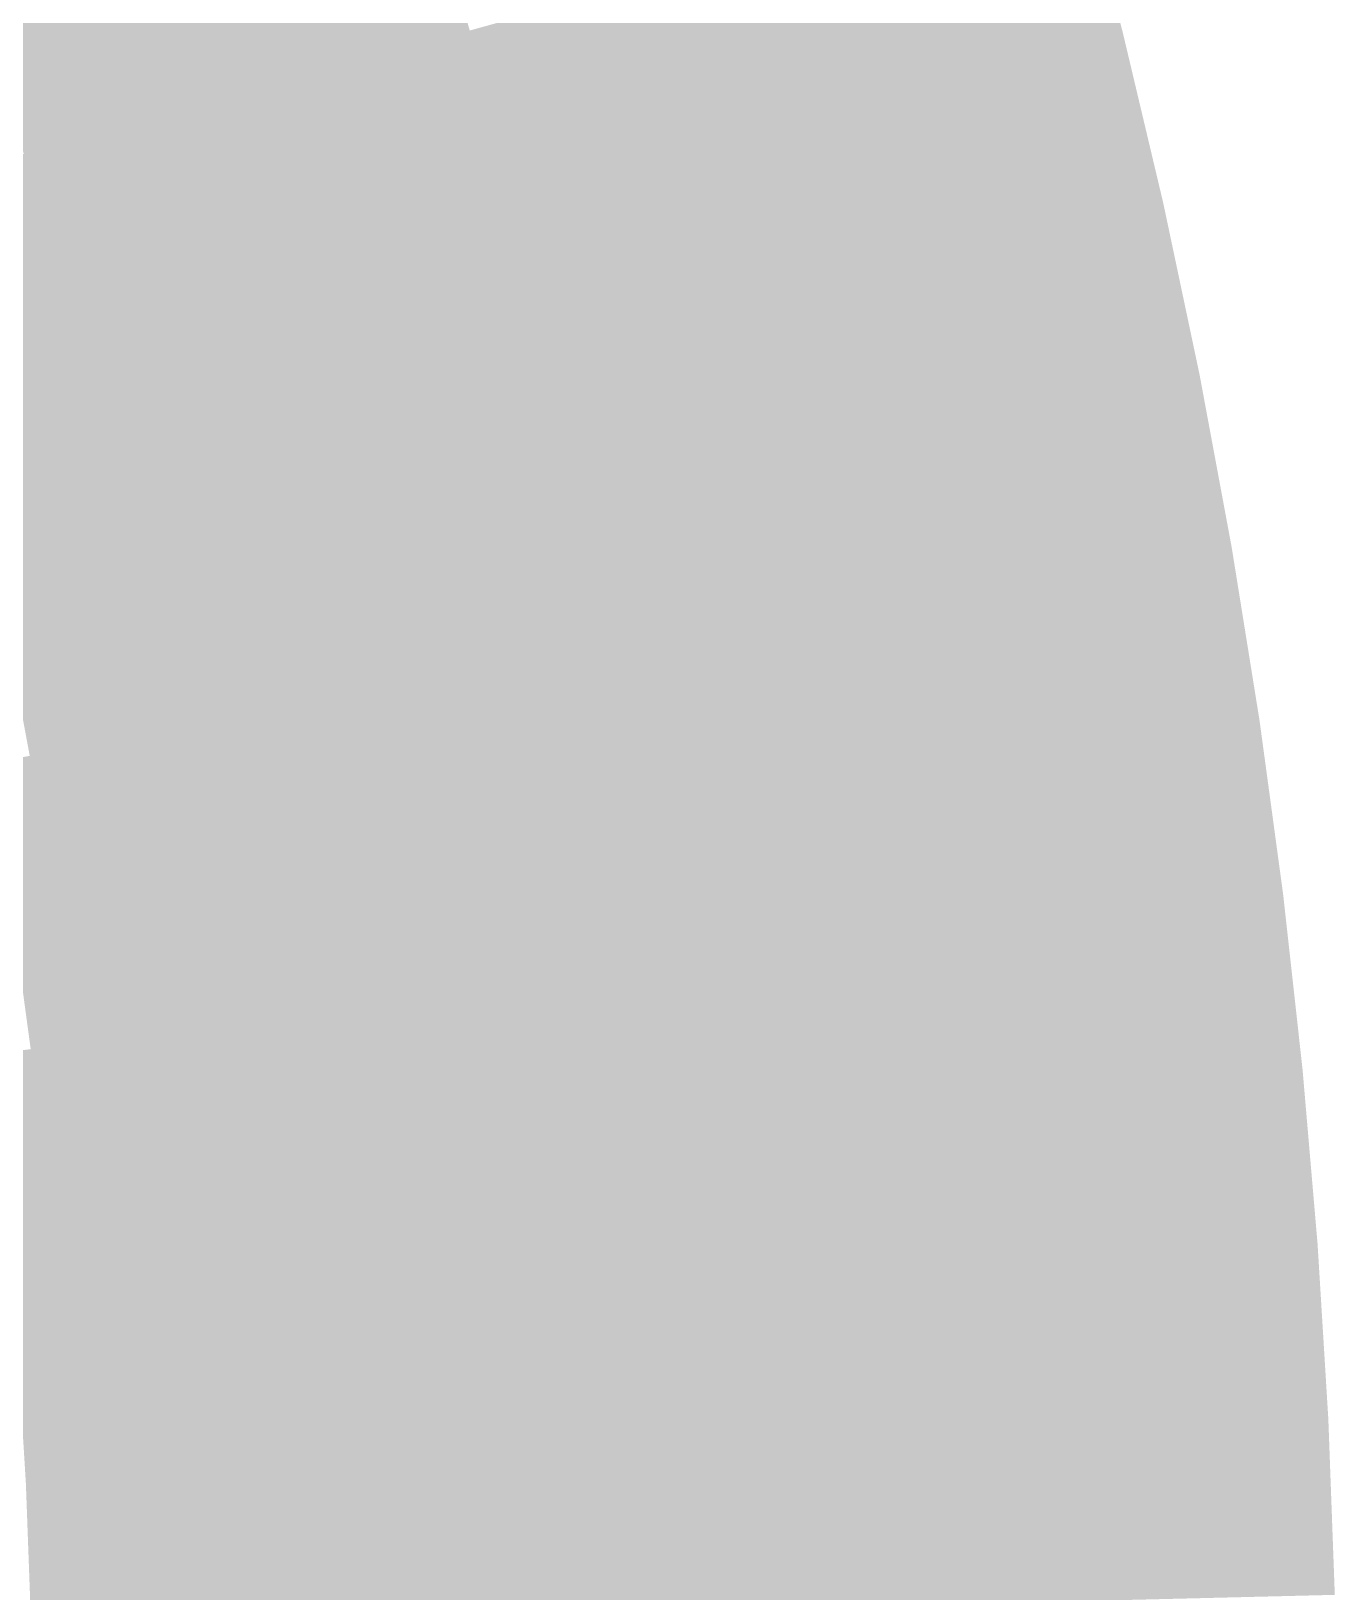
# Model space of a CAD drawing. Header units: inches. Extents: x -266 to 784, y -170 to 213.
# Drawn here: x 138.96 to 169.95, y 4.24 to 41.32 of the extents above; entities that cross this region are included whole.
import ezdxf

# ---------------------------------------------------------------- set-up
doc = ezdxf.new("R2010")
doc.units = ezdxf.units.IN
doc.header["$MEASUREMENT"] = 0

msp = doc.modelspace()

# ---------------------------------------------------------------- linework, layer by layer
at = {"color": 18, "true_color": 0x030201}
for points in [[(162.878155, 45.074456), (163.841931, 45.341169), (163.935282, 41.06365), (164.905313, 41.306631)], [(163.935282, 41.06365), (164.905313, 41.306631), (164.89366, 37.02811), (165.869362, 37.247211)], [(164.89366, 37.02811), (165.869362, 37.247211), (165.752712, 32.970264), (166.733498, 33.165355)]]:
    msp.add_solid(points, dxfattribs=at)
at = {"color": 19, "true_color": 0x432a21}
msp.add_solid([(147.368812, 44.70384), (148.325752, 44.994125), (148.421514, 41.073765), (149.38529, 41.340477)], dxfattribs=at)
at = {"color": 18, "true_color": 0x080403}
for points in [[(161.914379, 44.807743), (162.878155, 45.074456), (162.965251, 40.82067), (163.935282, 41.06365)], [(162.965251, 40.82067), (163.935282, 41.06365), (163.917958, 36.809008), (164.89366, 37.02811)], [(163.917958, 36.809008), (164.89366, 37.02811), (164.771927, 32.775174), (165.752712, 32.970264)], [(164.771927, 32.775174), (165.752712, 32.970264), (165.526644, 28.721597), (166.511922, 28.892559)], [(165.526644, 28.721597), (166.511922, 28.892559), (166.181654, 24.65072), (167.17083, 24.79745)], [(166.181654, 24.65072), (167.17083, 24.79745), (166.736562, 20.564993), (167.729041, 20.687404)], [(166.736562, 20.564993), (167.729041, 20.687404), (167.191034, 16.46688), (168.186219, 16.564897)], [(167.191034, 16.46688), (168.186219, 16.564897), (167.544797, 12.358847), (168.542087, 12.432411)]]:
    msp.add_solid(points, dxfattribs=at)
at = {"color": 29, "true_color": 0x482d23}
msp.add_solid([(146.411871, 44.413556), (147.368812, 44.70384), (147.457738, 40.807052), (148.421514, 41.073765)], dxfattribs=at)
at = {"color": 28, "true_color": 0x100a08}
msp.add_solid([(159.986827, 44.274318), (160.950603, 44.54103), (161.025188, 40.33471), (161.995219, 40.57769)], dxfattribs=at)
at = {"color": 18, "true_color": 0x0c0705}
for points in [[(160.950603, 44.54103), (161.914379, 44.807743), (161.995219, 40.57769), (162.965251, 40.82067)], [(161.995219, 40.57769), (162.965251, 40.82067), (162.942256, 36.589907), (163.917958, 36.809008)], [(162.942256, 36.589907), (163.917958, 36.809008), (163.791142, 32.580084), (164.771927, 32.775174)]]:
    msp.add_solid(points, dxfattribs=at)
at = {"color": 29, "true_color": 0x4c2f25}
msp.add_solid([(145.454931, 44.123271), (146.411871, 44.413556), (146.493962, 40.540339), (147.457738, 40.807052)], dxfattribs=at)
at = {"color": 28, "true_color": 0x140c0a}
for points in [[(159.023051, 44.007605), (159.986827, 44.274318), (160.055157, 40.09173), (161.025188, 40.33471)], [(160.055157, 40.09173), (161.025188, 40.33471), (160.990851, 36.151705), (161.966554, 36.370806)], [(160.990851, 36.151705), (161.966554, 36.370806), (161.829571, 32.189903), (162.810357, 32.384993)]]:
    msp.add_solid(points, dxfattribs=at)
at = {"color": 39, "true_color": 0x54352a}
msp.add_solid([(143.54105, 43.542702), (144.497991, 43.832986), (144.56641, 40.006914), (145.530186, 40.273626)], dxfattribs=at)
at = {"color": 29, "true_color": 0x503228}
msp.add_solid([(144.497991, 43.832986), (145.454931, 44.123271), (145.530186, 40.273626), (146.493962, 40.540339)], dxfattribs=at)
at = {"color": 28, "true_color": 0x190f0c}
msp.add_solid([(158.059275, 43.740892), (159.023051, 44.007605), (159.085126, 39.84875), (160.055157, 40.09173)], dxfattribs=at)
at = {"color": 39, "true_color": 0x59372c}
msp.add_solid([(142.58411, 43.252417), (143.54105, 43.542702), (143.602634, 39.740201), (144.56641, 40.006914)], dxfattribs=at)
at = {"color": 28, "true_color": 0x211410}
for points in [[(156.131723, 43.207467), (157.095499, 43.474179), (157.145063, 39.362789), (158.115094, 39.605769)], [(157.145063, 39.362789), (158.115094, 39.605769), (158.063745, 35.494401), (159.039447, 35.713502)]]:
    msp.add_solid(points, dxfattribs=at)
at = {"color": 28, "true_color": 0x1d110e}
for points in [[(157.095499, 43.474179), (158.059275, 43.740892), (158.115094, 39.605769), (159.085126, 39.84875)], [(158.115094, 39.605769), (159.085126, 39.84875), (159.039447, 35.713502), (160.015149, 35.932603)], [(159.039447, 35.713502), (160.015149, 35.932603), (159.868001, 31.799722), (160.848786, 31.994813)]]:
    msp.add_solid(points, dxfattribs=at)
at = {"color": 39, "true_color": 0x5d3a2e}
msp.add_solid([(141.62717, 42.962132), (142.58411, 43.252417), (142.638858, 39.473488), (143.602634, 39.740201)], dxfattribs=at)
at = {"color": 28, "true_color": 0x251712}
msp.add_solid([(155.167947, 42.940754), (156.131723, 43.207467), (156.175032, 39.119809), (157.145063, 39.362789)], dxfattribs=at)
at = {"color": 49, "true_color": 0x653f32}
msp.add_solid([(139.713289, 42.381563), (140.670229, 42.671848), (140.711306, 38.940063), (141.675082, 39.206775)], dxfattribs=at)
at = {"color": 39, "true_color": 0x613d30}
msp.add_solid([(140.670229, 42.671848), (141.62717, 42.962132), (141.675082, 39.206775), (142.638858, 39.473488)], dxfattribs=at)
at = {"color": 19, "true_color": 0x2e1c16}
msp.add_solid([(153.240394, 42.407328), (154.204171, 42.674041), (154.234969, 38.633849), (155.205001, 38.876829)], dxfattribs=at)
at = {"color": 28, "true_color": 0x2a1914}
for points in [[(154.204171, 42.674041), (155.167947, 42.940754), (155.205001, 38.876829), (156.175032, 39.119809)], [(155.205001, 38.876829), (156.175032, 39.119809), (156.112341, 35.056198), (157.088043, 35.2753)]]:
    msp.add_solid(points, dxfattribs=at)
at = {"color": 17, "true_color": 0x6a4234}
msp.add_solid([(138.756349, 42.091278), (139.713289, 42.381563), (139.74753, 38.67335), (140.711306, 38.940063)], dxfattribs=at)
at = {"color": 19, "true_color": 0x321f19}
msp.add_solid([(152.276618, 42.140616), (153.240394, 42.407328), (153.264938, 38.390868), (154.234969, 38.633849)], dxfattribs=at)
at = {"color": 17, "true_color": 0x6e4536}
msp.add_solid([(137.799408, 41.800994), (138.756349, 42.091278), (138.783753, 38.406637), (139.74753, 38.67335)], dxfattribs=at)
at = {"color": 19, "true_color": 0x36211b}
for points in [[(151.312842, 41.873903), (152.276618, 42.140616), (152.294907, 38.147888), (153.264938, 38.390868)], [(152.294907, 38.147888), (153.264938, 38.390868), (153.185234, 34.398895), (154.160937, 34.617996)]]:
    msp.add_solid(points, dxfattribs=at)
at = {"color": 19, "true_color": 0x3f261f}
for points in [[(149.38529, 41.340477), (150.349066, 41.60719), (150.354844, 37.661928), (151.324875, 37.904908)], [(150.354844, 37.661928), (151.324875, 37.904908), (151.23383, 33.960692), (152.209532, 34.179793)]]:
    msp.add_solid(points, dxfattribs=at)
at = {"color": 19, "true_color": 0x3b241d}
msp.add_solid([(150.349066, 41.60719), (151.312842, 41.873903), (151.324875, 37.904908), (152.294907, 38.147888)], dxfattribs=at)
at = {"color": 19, "true_color": 0x432921}
msp.add_solid([(148.421514, 41.073765), (149.38529, 41.340477), (149.384813, 37.418948), (150.354844, 37.661928)], dxfattribs=at)
at = {"color": 29, "true_color": 0x4c2e25}
for points in [[(146.493962, 40.540339), (147.457738, 40.807052), (147.44475, 36.932987), (148.414782, 37.175968)], [(147.44475, 36.932987), (148.414782, 37.175968), (148.306724, 33.303389), (149.282426, 33.52249)]]:
    msp.add_solid(points, dxfattribs=at)
at = {"color": 29, "true_color": 0x482c23}
msp.add_solid([(147.457738, 40.807052), (148.421514, 41.073765), (148.414782, 37.175968), (149.384813, 37.418948)], dxfattribs=at)
at = {"color": 29, "true_color": 0x503128}
msp.add_solid([(145.530186, 40.273626), (146.493962, 40.540339), (146.474719, 36.690007), (147.44475, 36.932987)], dxfattribs=at)
at = {"color": 18, "true_color": 0x100908}
for points in [[(161.025188, 40.33471), (161.995219, 40.57769), (161.966554, 36.370806), (162.942256, 36.589907)], [(161.966554, 36.370806), (162.942256, 36.589907), (162.810357, 32.384993), (163.791142, 32.580084)], [(162.810357, 32.384993), (163.791142, 32.580084), (163.556089, 28.379674), (164.541366, 28.550635)], [(163.556089, 28.379674), (164.541366, 28.550635), (164.203301, 24.357259), (165.192477, 24.503989)], [(164.203301, 24.357259), (165.192477, 24.503989), (164.751603, 20.320172), (165.744082, 20.442583)]]:
    msp.add_solid(points, dxfattribs=at)
at = {"color": 29, "true_color": 0x54342a}
msp.add_solid([(144.56641, 40.006914), (145.530186, 40.273626), (145.504688, 36.447027), (146.474719, 36.690007)], dxfattribs=at)
at = {"color": 28, "true_color": 0x190e0c}
for points in [[(159.085126, 39.84875), (160.055157, 40.09173), (160.015149, 35.932603), (160.990851, 36.151705)], [(160.015149, 35.932603), (160.990851, 36.151705), (160.848786, 31.994813), (161.829571, 32.189903)], [(160.848786, 31.994813), (161.829571, 32.189903), (161.585533, 28.03775), (162.570811, 28.208712)], [(161.585533, 28.03775), (162.570811, 28.208712), (162.224948, 24.063798), (163.214124, 24.210528)]]:
    msp.add_solid(points, dxfattribs=at)
at = {"color": 39, "true_color": 0x5d392e}
msp.add_solid([(142.638858, 39.473488), (143.602634, 39.740201), (143.564625, 35.961067), (144.534657, 36.204047)], dxfattribs=at)
at = {"color": 39, "true_color": 0x59362c}
msp.add_solid([(143.602634, 39.740201), (144.56641, 40.006914), (144.534657, 36.204047), (145.504688, 36.447027)], dxfattribs=at)
at = {"color": 39, "true_color": 0x613c30}
msp.add_solid([(141.675082, 39.206775), (142.638858, 39.473488), (142.594594, 35.718086), (143.564625, 35.961067)], dxfattribs=at)
at = {"color": 28, "true_color": 0x251612}
for points in [[(156.175032, 39.119809), (157.145063, 39.362789), (157.088043, 35.2753), (158.063745, 35.494401)], [(157.088043, 35.2753), (158.063745, 35.494401), (157.90643, 31.409542), (158.887215, 31.604632)]]:
    msp.add_solid(points, dxfattribs=at)
at = {"color": 17, "true_color": 0x6a4134}
msp.add_solid([(139.74753, 38.67335), (140.711306, 38.940063), (140.654532, 35.232126), (141.624563, 35.475106)], dxfattribs=at)
at = {"color": 49, "true_color": 0x653e32}
msp.add_solid([(140.711306, 38.940063), (141.675082, 39.206775), (141.624563, 35.475106), (142.594594, 35.718086)], dxfattribs=at)
at = {"color": 17, "true_color": 0x6e4336}
msp.add_solid([(138.783753, 38.406637), (139.74753, 38.67335), (139.6845, 34.989146), (140.654532, 35.232126)], dxfattribs=at)
at = {"color": 19, "true_color": 0x321e19}
msp.add_solid([(153.264938, 38.390868), (154.234969, 38.633849), (154.160937, 34.617996), (155.136639, 34.837097)], dxfattribs=at)
at = {"color": 19, "true_color": 0x2e1b16}
for points in [[(154.234969, 38.633849), (155.205001, 38.876829), (155.136639, 34.837097), (156.112341, 35.056198)], [(155.136639, 34.837097), (156.112341, 35.056198), (155.94486, 31.019361), (156.925645, 31.214452)]]:
    msp.add_solid(points, dxfattribs=at)
at = {"color": 17, "true_color": 0x724639}
msp.add_solid([(137.819977, 38.139924), (138.783753, 38.406637), (138.714469, 34.746166), (139.6845, 34.989146)], dxfattribs=at)
at = {"color": 19, "true_color": 0x3b231d}
msp.add_solid([(151.324875, 37.904908), (152.294907, 38.147888), (152.209532, 34.179793), (153.185234, 34.398895)], dxfattribs=at)
at = {"color": 19, "true_color": 0x432821}
for points in [[(149.384813, 37.418948), (150.354844, 37.661928), (150.258128, 33.741591), (151.23383, 33.960692)], [(150.258128, 33.741591), (151.23383, 33.960692), (151.040933, 30.04391), (152.021718, 30.239)]]:
    msp.add_solid(points, dxfattribs=at)
at = {"color": 29, "true_color": 0x482b23}
msp.add_solid([(148.414782, 37.175968), (149.384813, 37.418948), (149.282426, 33.52249), (150.258128, 33.741591)], dxfattribs=at)
at = {"color": 29, "true_color": 0x503028}
msp.add_solid([(146.474719, 36.690007), (147.44475, 36.932987), (147.331022, 33.084287), (148.306724, 33.303389)], dxfattribs=at)
at = {"color": 39, "true_color": 0x59352c}
msp.add_solid([(144.534657, 36.204047), (145.504688, 36.447027), (145.379617, 32.646085), (146.35532, 32.865186)], dxfattribs=at)
at = {"color": 29, "true_color": 0x54332a}
msp.add_solid([(145.504688, 36.447027), (146.474719, 36.690007), (146.35532, 32.865186), (147.331022, 33.084287)], dxfattribs=at)
at = {"color": 39, "true_color": 0x5d382e}
msp.add_solid([(143.564625, 35.961067), (144.534657, 36.204047), (144.403915, 32.426984), (145.379617, 32.646085)], dxfattribs=at)
at = {"color": 39, "true_color": 0x653d32}
msp.add_solid([(141.624563, 35.475106), (142.594594, 35.718086), (142.452511, 31.988781), (143.428213, 32.207882)], dxfattribs=at)
at = {"color": 39, "true_color": 0x613a30}
msp.add_solid([(142.594594, 35.718086), (143.564625, 35.961067), (143.428213, 32.207882), (144.403915, 32.426984)], dxfattribs=at)
at = {"color": 28, "true_color": 0x211310}
for points in [[(158.063745, 35.494401), (159.039447, 35.713502), (158.887215, 31.604632), (159.868001, 31.799722)], [(158.887215, 31.604632), (159.868001, 31.799722), (159.614978, 27.695826), (160.600256, 27.866788)]]:
    msp.add_solid(points, dxfattribs=at)
at = {"color": 17, "true_color": 0x6e4236}
msp.add_solid([(139.6845, 34.989146), (140.654532, 35.232126), (140.501107, 31.550579), (141.476809, 31.76968)], dxfattribs=at)
at = {"color": 17, "true_color": 0x6a4034}
msp.add_solid([(140.654532, 35.232126), (141.624563, 35.475106), (141.476809, 31.76968), (142.452511, 31.988781)], dxfattribs=at)
at = {"color": 28, "true_color": 0x2a1814}
for points in [[(156.112341, 35.056198), (157.088043, 35.2753), (156.925645, 31.214452), (157.90643, 31.409542)], [(156.925645, 31.214452), (157.90643, 31.409542), (157.644423, 27.353902), (158.6297, 27.524864)]]:
    msp.add_solid(points, dxfattribs=at)
at = {"color": 17, "true_color": 0x724539}
msp.add_solid([(138.714469, 34.746166), (139.6845, 34.989146), (139.525405, 31.331477), (140.501107, 31.550579)], dxfattribs=at)
at = {"color": 17, "true_color": 0x76473b}
msp.add_solid([(137.744438, 34.503186), (138.714469, 34.746166), (138.549702, 31.112376), (139.525405, 31.331477)], dxfattribs=at)
at = {"color": 19, "true_color": 0x36201b}
msp.add_solid([(153.185234, 34.398895), (154.160937, 34.617996), (153.983289, 30.629181), (154.964074, 30.824271)], dxfattribs=at)
at = {"color": 19, "true_color": 0x321d19}
for points in [[(154.160937, 34.617996), (155.136639, 34.837097), (154.964074, 30.824271), (155.94486, 31.019361)], [(154.964074, 30.824271), (155.94486, 31.019361), (155.673867, 27.011978), (156.659145, 27.18294)]]:
    msp.add_solid(points, dxfattribs=at)
at = {"color": 19, "true_color": 0x3f251f}
msp.add_solid([(151.23383, 33.960692), (152.209532, 34.179793), (152.021718, 30.239), (153.002504, 30.43409)], dxfattribs=at)
at = {"color": 19, "true_color": 0x3b221d}
for points in [[(152.209532, 34.179793), (153.185234, 34.398895), (153.002504, 30.43409), (153.983289, 30.629181)], [(153.002504, 30.43409), (153.983289, 30.629181), (153.703312, 26.670055), (154.68859, 26.841017)]]:
    msp.add_solid(points, dxfattribs=at)
at = {"color": 19, "true_color": 0x482a23}
msp.add_solid([(149.282426, 33.52249), (150.258128, 33.741591), (150.060148, 29.848819), (151.040933, 30.04391)], dxfattribs=at)
at = {"color": 29, "true_color": 0x4c2d25}
msp.add_solid([(148.306724, 33.303389), (149.282426, 33.52249), (149.079363, 29.653729), (150.060148, 29.848819)], dxfattribs=at)
at = {"color": 29, "true_color": 0x54322a}
msp.add_solid([(146.35532, 32.865186), (147.331022, 33.084287), (147.117792, 29.263548), (148.098577, 29.458639)], dxfattribs=at)
at = {"color": 29, "true_color": 0x502f28}
msp.add_solid([(147.331022, 33.084287), (148.306724, 33.303389), (148.098577, 29.458639), (149.079363, 29.653729)], dxfattribs=at)
at = {"color": 18, "true_color": 0x030101}
for points in [[(165.752712, 32.970264), (166.733498, 33.165355), (166.511922, 28.892559), (167.497199, 29.063521)], [(166.511922, 28.892559), (167.497199, 29.063521), (167.17083, 24.79745), (168.160007, 24.944181)], [(167.17083, 24.79745), (168.160007, 24.944181), (167.729041, 20.687404), (168.721521, 20.809815)], [(167.729041, 20.687404), (168.721521, 20.809815), (168.186219, 16.564897), (169.181404, 16.662914)], [(168.186219, 16.564897), (169.181404, 16.662914), (168.542087, 12.432411), (169.539378, 12.505976)], [(168.542087, 12.432411), (169.539378, 12.505976), (168.796432, 8.292437), (169.795228, 8.341505)], [(168.796432, 8.292437), (169.795228, 8.341505), (168.9491, 4.147468), (169.948799, 4.172009)]]:
    msp.add_solid(points, dxfattribs=at)
at = {"color": 39, "true_color": 0x5d372e}
msp.add_solid([(144.403915, 32.426984), (145.379617, 32.646085), (145.156221, 28.873368), (146.137007, 29.068458)], dxfattribs=at)
at = {"color": 29, "true_color": 0x59342c}
msp.add_solid([(145.379617, 32.646085), (146.35532, 32.865186), (146.137007, 29.068458), (147.117792, 29.263548)], dxfattribs=at)
at = {"color": 18, "true_color": 0x0c0605}
for points in [[(163.791142, 32.580084), (164.771927, 32.775174), (164.541366, 28.550635), (165.526644, 28.721597)], [(164.541366, 28.550635), (165.526644, 28.721597), (165.192477, 24.503989), (166.181654, 24.65072)], [(165.192477, 24.503989), (166.181654, 24.65072), (165.744082, 20.442583), (166.736562, 20.564993)], [(165.744082, 20.442583), (166.736562, 20.564993), (166.195849, 16.368862), (167.191034, 16.46688)], [(166.195849, 16.368862), (167.191034, 16.46688), (166.547506, 12.285282), (167.544797, 12.358847)], [(166.547506, 12.285282), (167.544797, 12.358847), (166.798841, 8.194302), (167.797637, 8.243369)], [(166.798841, 8.194302), (167.797637, 8.243369), (166.949703, 4.098385), (167.949402, 4.122926)]]:
    msp.add_solid(points, dxfattribs=at)
at = {"color": 39, "true_color": 0x613930}
msp.add_solid([(143.428213, 32.207882), (144.403915, 32.426984), (144.175436, 28.678277), (145.156221, 28.873368)], dxfattribs=at)
at = {"color": 28, "true_color": 0x140b0a}
for points in [[(161.829571, 32.189903), (162.810357, 32.384993), (162.570811, 28.208712), (163.556089, 28.379674)], [(162.570811, 28.208712), (163.556089, 28.379674), (163.214124, 24.210528), (164.203301, 24.357259)], [(163.214124, 24.210528), (164.203301, 24.357259), (163.759123, 20.197761), (164.751603, 20.320172)], [(163.759123, 20.197761), (164.751603, 20.320172), (164.20548, 16.172828), (165.200665, 16.270845)]]:
    msp.add_solid(points, dxfattribs=at)
at = {"color": 17, "true_color": 0x6a3e34}
msp.add_solid([(141.476809, 31.76968), (142.452511, 31.988781), (142.213866, 28.288097), (143.194651, 28.483187)], dxfattribs=at)
at = {"color": 39, "true_color": 0x653c32}
msp.add_solid([(142.452511, 31.988781), (143.428213, 32.207882), (143.194651, 28.483187), (144.175436, 28.678277)], dxfattribs=at)
at = {"color": 28, "true_color": 0x1d100e}
for points in [[(159.868001, 31.799722), (160.848786, 31.994813), (160.600256, 27.866788), (161.585533, 28.03775)], [(160.600256, 27.866788), (161.585533, 28.03775), (161.235771, 23.917067), (162.224948, 24.063798)], [(161.235771, 23.917067), (162.224948, 24.063798), (161.774164, 19.95294), (162.766644, 20.075351)]]:
    msp.add_solid(points, dxfattribs=at)
at = {"color": 17, "true_color": 0x724339}
msp.add_solid([(139.525405, 31.331477), (140.501107, 31.550579), (140.252295, 27.897916), (141.23308, 28.093006)], dxfattribs=at)
at = {"color": 17, "true_color": 0x6e4136}
msp.add_solid([(140.501107, 31.550579), (141.476809, 31.76968), (141.23308, 28.093006), (142.213866, 28.288097)], dxfattribs=at)
at = {"color": 28, "true_color": 0x251512}
for points in [[(157.90643, 31.409542), (158.887215, 31.604632), (158.6297, 27.524864), (159.614978, 27.695826)], [(158.6297, 27.524864), (159.614978, 27.695826), (159.257418, 23.623606), (160.246595, 23.770337)]]:
    msp.add_solid(points, dxfattribs=at)
at = {"color": 17, "true_color": 0x76463b}
msp.add_solid([(138.549702, 31.112376), (139.525405, 31.331477), (139.27151, 27.702826), (140.252295, 27.897916)], dxfattribs=at)
at = {"color": 19, "true_color": 0x2e1a16}
for points in [[(155.94486, 31.019361), (156.925645, 31.214452), (156.659145, 27.18294), (157.644423, 27.353902)], [(156.659145, 27.18294), (157.644423, 27.353902), (157.279065, 23.330145), (158.268242, 23.476876)]]:
    msp.add_solid(points, dxfattribs=at)
at = {"color": 27, "true_color": 0x7b483d}
msp.add_solid([(137.574, 30.893275), (138.549702, 31.112376), (138.290725, 27.507735), (139.27151, 27.702826)], dxfattribs=at)
at = {"color": 19, "true_color": 0x361f1b}
for points in [[(153.983289, 30.629181), (154.964074, 30.824271), (154.68859, 26.841017), (155.673867, 27.011978)], [(154.68859, 26.841017), (155.673867, 27.011978), (155.300712, 23.036684), (156.289889, 23.183415)]]:
    msp.add_solid(points, dxfattribs=at)
at = {"color": 19, "true_color": 0x3f241f}
msp.add_solid([(152.021718, 30.239), (153.002504, 30.43409), (152.718035, 26.499093), (153.703312, 26.670055)], dxfattribs=at)
at = {"color": 19, "true_color": 0x482923}
msp.add_solid([(150.060148, 29.848819), (151.040933, 30.04391), (150.747479, 26.157169), (151.732757, 26.328131)], dxfattribs=at)
at = {"color": 19, "true_color": 0x432721}
msp.add_solid([(151.040933, 30.04391), (152.021718, 30.239), (151.732757, 26.328131), (152.718035, 26.499093)], dxfattribs=at)
at = {"color": 29, "true_color": 0x4c2c25}
msp.add_solid([(149.079363, 29.653729), (150.060148, 29.848819), (149.762202, 25.986207), (150.747479, 26.157169)], dxfattribs=at)
at = {"color": 29, "true_color": 0x54312a}
msp.add_solid([(147.117792, 29.263548), (148.098577, 29.458639), (147.791646, 25.644283), (148.776924, 25.815245)], dxfattribs=at)
at = {"color": 29, "true_color": 0x502e28}
msp.add_solid([(148.098577, 29.458639), (149.079363, 29.653729), (148.776924, 25.815245), (149.762202, 25.986207)], dxfattribs=at)
at = {"color": 39, "true_color": 0x5d362e}
msp.add_solid([(145.156221, 28.873368), (146.137007, 29.068458), (145.821091, 25.30236), (146.806369, 25.473321)], dxfattribs=at)
at = {"color": 29, "true_color": 0x59332c}
msp.add_solid([(146.137007, 29.068458), (147.117792, 29.263548), (146.806369, 25.473321), (147.791646, 25.644283)], dxfattribs=at)
at = {"color": 39, "true_color": 0x653b32}
msp.add_solid([(143.194651, 28.483187), (144.175436, 28.678277), (143.850536, 24.960436), (144.835813, 25.131398)], dxfattribs=at)
at = {"color": 39, "true_color": 0x613830}
msp.add_solid([(144.175436, 28.678277), (145.156221, 28.873368), (144.835813, 25.131398), (145.821091, 25.30236)], dxfattribs=at)
at = {"color": 17, "true_color": 0x6e4036}
msp.add_solid([(141.23308, 28.093006), (142.213866, 28.288097), (141.879981, 24.618512), (142.865258, 24.789474)], dxfattribs=at)
at = {"color": 17, "true_color": 0x6a3d34}
msp.add_solid([(142.213866, 28.288097), (143.194651, 28.483187), (142.865258, 24.789474), (143.850536, 24.960436)], dxfattribs=at)
at = {"color": 17, "true_color": 0x76453b}
msp.add_solid([(139.27151, 27.702826), (140.252295, 27.897916), (139.909425, 24.276588), (140.894703, 24.44755)], dxfattribs=at)
at = {"color": 17, "true_color": 0x724239}
msp.add_solid([(140.252295, 27.897916), (141.23308, 28.093006), (140.894703, 24.44755), (141.879981, 24.618512)], dxfattribs=at)
at = {"color": 28, "true_color": 0x211210}
for points in [[(159.614978, 27.695826), (160.600256, 27.866788), (160.246595, 23.770337), (161.235771, 23.917067)], [(160.246595, 23.770337), (161.235771, 23.917067), (160.781685, 19.830529), (161.774164, 19.95294)], [(160.781685, 19.830529), (161.774164, 19.95294), (161.219926, 15.878777), (162.21511, 15.976794)]]:
    msp.add_solid(points, dxfattribs=at)
at = {"color": 17, "true_color": 0x7b473d}
msp.add_solid([(138.290725, 27.507735), (139.27151, 27.702826), (138.924148, 24.105626), (139.909425, 24.276588)], dxfattribs=at)
at = {"color": 28, "true_color": 0x2a1714}
for points in [[(157.644423, 27.353902), (158.6297, 27.524864), (158.268242, 23.476876), (159.257418, 23.623606)], [(158.268242, 23.476876), (159.257418, 23.623606), (158.796726, 19.585708), (159.789205, 19.708119)]]:
    msp.add_solid(points, dxfattribs=at)
at = {"color": 19, "true_color": 0x321c19}
for points in [[(155.673867, 27.011978), (156.659145, 27.18294), (156.289889, 23.183415), (157.279065, 23.330145)], [(156.289889, 23.183415), (157.279065, 23.330145), (156.811766, 19.340887), (157.804246, 19.463297)]]:
    msp.add_solid(points, dxfattribs=at)
at = {"color": 19, "true_color": 0x3b211d}
msp.add_solid([(153.703312, 26.670055), (154.68859, 26.841017), (154.311536, 22.889954), (155.300712, 23.036684)], dxfattribs=at)
at = {"color": 19, "true_color": 0x482823}
for points in [[(150.747479, 26.157169), (151.732757, 26.328131), (151.344006, 22.449763), (152.333183, 22.596493)], [(151.344006, 22.449763), (152.333183, 22.596493), (151.849369, 18.728833), (152.841848, 18.851244)]]:
    msp.add_solid(points, dxfattribs=at)
at = {"color": 19, "true_color": 0x432621}
msp.add_solid([(151.732757, 26.328131), (152.718035, 26.499093), (152.333183, 22.596493), (153.322359, 22.743224)], dxfattribs=at)
at = {"color": 19, "true_color": 0x3f231f}
for points in [[(152.718035, 26.499093), (153.703312, 26.670055), (153.322359, 22.743224), (154.311536, 22.889954)], [(153.322359, 22.743224), (154.311536, 22.889954), (153.834328, 18.973655), (154.826807, 19.096065)]]:
    msp.add_solid(points, dxfattribs=at)
at = {"color": 29, "true_color": 0x502d28}
msp.add_solid([(148.776924, 25.815245), (149.762202, 25.986207), (149.365653, 22.156302), (150.35483, 22.303032)], dxfattribs=at)
at = {"color": 29, "true_color": 0x4c2b25}
msp.add_solid([(149.762202, 25.986207), (150.747479, 26.157169), (150.35483, 22.303032), (151.344006, 22.449763)], dxfattribs=at)
at = {"color": 29, "true_color": 0x59322c}
msp.add_solid([(146.806369, 25.473321), (147.791646, 25.644283), (147.3873, 21.862841), (148.376476, 22.009571)], dxfattribs=at)
at = {"color": 29, "true_color": 0x54302a}
msp.add_solid([(147.791646, 25.644283), (148.776924, 25.815245), (148.376476, 22.009571), (149.365653, 22.156302)], dxfattribs=at)
at = {"color": 39, "true_color": 0x613730}
msp.add_solid([(144.835813, 25.131398), (145.821091, 25.30236), (145.408947, 21.56938), (146.398123, 21.71611)], dxfattribs=at)
at = {"color": 39, "true_color": 0x5d352e}
msp.add_solid([(145.821091, 25.30236), (146.806369, 25.473321), (146.398123, 21.71611), (147.3873, 21.862841)], dxfattribs=at)
at = {"color": 17, "true_color": 0x6a3c34}
msp.add_solid([(142.865258, 24.789474), (143.850536, 24.960436), (143.430594, 21.275919), (144.41977, 21.422649)], dxfattribs=at)
at = {"color": 39, "true_color": 0x653932}
msp.add_solid([(143.850536, 24.960436), (144.835813, 25.131398), (144.41977, 21.422649), (145.408947, 21.56938)], dxfattribs=at)
at = {"color": 17, "true_color": 0x724139}
msp.add_solid([(140.894703, 24.44755), (141.879981, 24.618512), (141.452241, 20.982458), (142.441417, 21.129188)], dxfattribs=at)
at = {"color": 17, "true_color": 0x6e3e36}
msp.add_solid([(141.879981, 24.618512), (142.865258, 24.789474), (142.441417, 21.129188), (143.430594, 21.275919)], dxfattribs=at)
at = {"color": 27, "true_color": 0x7f483f}
msp.add_solid([(137.93887, 23.934664), (138.924148, 24.105626), (138.484711, 20.542266), (139.473888, 20.688997)], dxfattribs=at)
at = {"color": 17, "true_color": 0x7b463d}
msp.add_solid([(138.924148, 24.105626), (139.909425, 24.276588), (139.473888, 20.688997), (140.463064, 20.835727)], dxfattribs=at)
at = {"color": 17, "true_color": 0x76433b}
msp.add_solid([(139.909425, 24.276588), (140.894703, 24.44755), (140.463064, 20.835727), (141.452241, 20.982458)], dxfattribs=at)
at = {"color": 28, "true_color": 0x190d0c}
for points in [[(162.224948, 24.063798), (163.214124, 24.210528), (162.766644, 20.075351), (163.759123, 20.197761)], [(162.766644, 20.075351), (163.759123, 20.197761), (163.210295, 16.074811), (164.20548, 16.172828)], [(163.210295, 16.074811), (164.20548, 16.172828), (163.555635, 12.064588), (164.552925, 12.138153)]]:
    msp.add_solid(points, dxfattribs=at)
at = {"color": 28, "true_color": 0x251412}
for points in [[(159.257418, 23.623606), (160.246595, 23.770337), (159.789205, 19.708119), (160.781685, 19.830529)], [(159.789205, 19.708119), (160.781685, 19.830529), (160.224741, 15.78076), (161.219926, 15.878777)], [(160.224741, 15.78076), (161.219926, 15.878777), (160.563764, 11.843895), (161.561054, 11.917459)]]:
    msp.add_solid(points, dxfattribs=at)
at = {"color": 19, "true_color": 0x2e1916}
for points in [[(157.279065, 23.330145), (158.268242, 23.476876), (157.804246, 19.463297), (158.796726, 19.585708)], [(157.804246, 19.463297), (158.796726, 19.585708), (158.234372, 15.584725), (159.229556, 15.682742)]]:
    msp.add_solid(points, dxfattribs=at)
at = {"color": 19, "true_color": 0x3b201d}
for points in [[(154.311536, 22.889954), (155.300712, 23.036684), (154.826807, 19.096065), (155.819287, 19.218476)], [(154.826807, 19.096065), (155.819287, 19.218476), (155.248817, 15.290674), (156.244002, 15.388691)]]:
    msp.add_solid(points, dxfattribs=at)
at = {"color": 19, "true_color": 0x361e1b}
msp.add_solid([(155.300712, 23.036684), (156.289889, 23.183415), (155.819287, 19.218476), (156.811766, 19.340887)], dxfattribs=at)
at = {"color": 19, "true_color": 0x432521}
msp.add_solid([(152.333183, 22.596493), (153.322359, 22.743224), (152.841848, 18.851244), (153.834328, 18.973655)], dxfattribs=at)
at = {"color": 29, "true_color": 0x502c28}
msp.add_solid([(149.365653, 22.156302), (150.35483, 22.303032), (149.86441, 18.484012), (150.856889, 18.606423)], dxfattribs=at)
at = {"color": 19, "true_color": 0x4c2a25}
msp.add_solid([(150.35483, 22.303032), (151.344006, 22.449763), (150.856889, 18.606423), (151.849369, 18.728833)], dxfattribs=at)
at = {"color": 29, "true_color": 0x59312c}
msp.add_solid([(147.3873, 21.862841), (148.376476, 22.009571), (147.879451, 18.239191), (148.87193, 18.361601)], dxfattribs=at)
at = {"color": 29, "true_color": 0x542f2a}
msp.add_solid([(148.376476, 22.009571), (149.365653, 22.156302), (148.87193, 18.361601), (149.86441, 18.484012)], dxfattribs=at)
at = {"color": 39, "true_color": 0x653832}
msp.add_solid([(144.41977, 21.422649), (145.408947, 21.56938), (144.902012, 17.871959), (145.894492, 17.994369)], dxfattribs=at)
at = {"color": 39, "true_color": 0x613630}
msp.add_solid([(145.408947, 21.56938), (146.398123, 21.71611), (145.894492, 17.994369), (146.886971, 18.11678)], dxfattribs=at)
at = {"color": 29, "true_color": 0x5d332e}
msp.add_solid([(146.398123, 21.71611), (147.3873, 21.862841), (146.886971, 18.11678), (147.879451, 18.239191)], dxfattribs=at)
at = {"color": 17, "true_color": 0x6e3d36}
msp.add_solid([(142.441417, 21.129188), (143.430594, 21.275919), (142.917053, 17.627137), (143.909533, 17.749548)], dxfattribs=at)
at = {"color": 17, "true_color": 0x6a3b34}
msp.add_solid([(143.430594, 21.275919), (144.41977, 21.422649), (143.909533, 17.749548), (144.902012, 17.871959)], dxfattribs=at)
at = {"color": 17, "true_color": 0x7b443d}
msp.add_solid([(139.473888, 20.688997), (140.463064, 20.835727), (139.939614, 17.259905), (140.932094, 17.382316)], dxfattribs=at)
at = {"color": 17, "true_color": 0x76423b}
msp.add_solid([(140.463064, 20.835727), (141.452241, 20.982458), (140.932094, 17.382316), (141.924573, 17.504727)], dxfattribs=at)
at = {"color": 17, "true_color": 0x723f39}
msp.add_solid([(141.452241, 20.982458), (142.441417, 21.129188), (141.924573, 17.504727), (142.917053, 17.627137)], dxfattribs=at)
at = {"color": 17, "true_color": 0x7f463f}
msp.add_solid([(138.484711, 20.542266), (139.473888, 20.688997), (138.947135, 17.137495), (139.939614, 17.259905)], dxfattribs=at)
at = {"color": 18, "true_color": 0x100808}
for points in [[(164.751603, 20.320172), (165.744082, 20.442583), (165.200665, 16.270845), (166.195849, 16.368862)], [(165.200665, 16.270845), (166.195849, 16.368862), (165.550216, 12.211718), (166.547506, 12.285282)], [(165.550216, 12.211718), (166.547506, 12.285282), (165.800046, 8.145234), (166.798841, 8.194302)], [(165.800046, 8.145234), (166.798841, 8.194302), (165.950004, 4.073844), (166.949703, 4.098385)]]:
    msp.add_solid(points, dxfattribs=at)
at = {"color": 28, "true_color": 0x1d0f0e}
for points in [[(161.774164, 19.95294), (162.766644, 20.075351), (162.21511, 15.976794), (163.210295, 16.074811)], [(162.21511, 15.976794), (163.210295, 16.074811), (162.558344, 11.991024), (163.555635, 12.064588)], [(162.558344, 11.991024), (163.555635, 12.064588), (162.803659, 7.998031), (163.802455, 8.047099)]]:
    msp.add_solid(points, dxfattribs=at)
at = {"color": 28, "true_color": 0x2a1614}
for points in [[(158.796726, 19.585708), (159.789205, 19.708119), (159.229556, 15.682742), (160.224741, 15.78076)], [(159.229556, 15.682742), (160.224741, 15.78076), (159.566473, 11.77033), (160.563764, 11.843895)]]:
    msp.add_solid(points, dxfattribs=at)
at = {"color": 19, "true_color": 0x361d1b}
for points in [[(155.819287, 19.218476), (156.811766, 19.340887), (156.244002, 15.388691), (157.239187, 15.486708)], [(156.244002, 15.388691), (157.239187, 15.486708), (156.574602, 11.549636), (157.571892, 11.623201)]]:
    msp.add_solid(points, dxfattribs=at)
at = {"color": 19, "true_color": 0x321b19}
msp.add_solid([(156.811766, 19.340887), (157.804246, 19.463297), (157.239187, 15.486708), (158.234372, 15.584725)], dxfattribs=at)
at = {"color": 19, "true_color": 0x432421}
for points in [[(152.841848, 18.851244), (153.834328, 18.973655), (153.258448, 15.09464), (154.253633, 15.192657)], [(153.258448, 15.09464), (154.253633, 15.192657), (153.58273, 11.328943), (154.580021, 11.402507)]]:
    msp.add_solid(points, dxfattribs=at)
at = {"color": 19, "true_color": 0x3f221f}
msp.add_solid([(153.834328, 18.973655), (154.826807, 19.096065), (154.253633, 15.192657), (155.248817, 15.290674)], dxfattribs=at)
at = {"color": 29, "true_color": 0x502b28}
msp.add_solid([(149.86441, 18.484012), (150.856889, 18.606423), (150.272894, 14.800588), (151.268078, 14.898605)], dxfattribs=at)
at = {"color": 19, "true_color": 0x4c2925}
msp.add_solid([(150.856889, 18.606423), (151.849369, 18.728833), (151.268078, 14.898605), (152.263263, 14.996622)], dxfattribs=at)
at = {"color": 19, "true_color": 0x482723}
msp.add_solid([(151.849369, 18.728833), (152.841848, 18.851244), (152.263263, 14.996622), (153.258448, 15.09464)], dxfattribs=at)
at = {"color": 29, "true_color": 0x5d322e}
msp.add_solid([(146.886971, 18.11678), (147.879451, 18.239191), (147.28734, 14.506537), (148.282524, 14.604554)], dxfattribs=at)
at = {"color": 29, "true_color": 0x59302c}
msp.add_solid([(147.879451, 18.239191), (148.87193, 18.361601), (148.282524, 14.604554), (149.277709, 14.702571)], dxfattribs=at)
at = {"color": 29, "true_color": 0x542e2a}
msp.add_solid([(148.87193, 18.361601), (149.86441, 18.484012), (149.277709, 14.702571), (150.272894, 14.800588)], dxfattribs=at)
at = {"color": 17, "true_color": 0x6a3934}
msp.add_solid([(143.909533, 17.749548), (144.902012, 17.871959), (144.301785, 14.212485), (145.29697, 14.310502)], dxfattribs=at)
at = {"color": 39, "true_color": 0x653732}
msp.add_solid([(144.902012, 17.871959), (145.894492, 17.994369), (145.29697, 14.310502), (146.292155, 14.40852)], dxfattribs=at)
at = {"color": 39, "true_color": 0x613530}
msp.add_solid([(145.894492, 17.994369), (146.886971, 18.11678), (146.292155, 14.40852), (147.28734, 14.506537)], dxfattribs=at)
at = {"color": 17, "true_color": 0x76403b}
msp.add_solid([(140.932094, 17.382316), (141.924573, 17.504727), (141.316231, 13.918434), (142.311416, 14.016451)], dxfattribs=at)
at = {"color": 17, "true_color": 0x723e39}
msp.add_solid([(141.924573, 17.504727), (142.917053, 17.627137), (142.311416, 14.016451), (143.306601, 14.114468)], dxfattribs=at)
at = {"color": 17, "true_color": 0x6e3c36}
msp.add_solid([(142.917053, 17.627137), (143.909533, 17.749548), (143.306601, 14.114468), (144.301785, 14.212485)], dxfattribs=at)
at = {"color": 17, "true_color": 0x834741}
msp.add_solid([(137.954655, 17.015084), (138.947135, 17.137495), (138.330677, 13.624383), (139.325862, 13.7224)], dxfattribs=at)
at = {"color": 17, "true_color": 0x7f453f}
msp.add_solid([(138.947135, 17.137495), (139.939614, 17.259905), (139.325862, 13.7224), (140.321046, 13.820417)], dxfattribs=at)
at = {"color": 17, "true_color": 0x7b433d}
msp.add_solid([(139.939614, 17.259905), (140.932094, 17.382316), (140.321046, 13.820417), (141.316231, 13.918434)], dxfattribs=at)
at = {"color": 28, "true_color": 0x211110}
for points in [[(161.219926, 15.878777), (162.21511, 15.976794), (161.561054, 11.917459), (162.558344, 11.991024)], [(161.561054, 11.917459), (162.558344, 11.991024), (161.804864, 7.948963), (162.803659, 7.998031)]]:
    msp.add_solid(points, dxfattribs=at)
at = {"color": 28, "true_color": 0x140a0a}
for points in [[(164.20548, 16.172828), (165.200665, 16.270845), (164.552925, 12.138153), (165.550216, 12.211718)], [(164.552925, 12.138153), (165.550216, 12.211718), (164.80125, 8.096166), (165.800046, 8.145234)], [(164.80125, 8.096166), (165.800046, 8.145234), (164.950305, 4.049303), (165.950004, 4.073844)]]:
    msp.add_solid(points, dxfattribs=at)
at = {"color": 19, "true_color": 0x321a19}
for points in [[(157.239187, 15.486708), (158.234372, 15.584725), (157.571892, 11.623201), (158.569183, 11.696766)], [(157.571892, 11.623201), (158.569183, 11.696766), (157.809682, 7.752693), (158.808478, 7.80176)]]:
    msp.add_solid(points, dxfattribs=at)
at = {"color": 19, "true_color": 0x2e1816}
for points in [[(158.234372, 15.584725), (159.229556, 15.682742), (158.569183, 11.696766), (159.566473, 11.77033)], [(158.569183, 11.696766), (159.566473, 11.77033), (158.808478, 7.80176), (159.807273, 7.850828)]]:
    msp.add_solid(points, dxfattribs=at)
at = {"color": 19, "true_color": 0x3f211f}
msp.add_solid([(154.253633, 15.192657), (155.248817, 15.290674), (154.580021, 11.402507), (155.577311, 11.476072)], dxfattribs=at)
at = {"color": 19, "true_color": 0x3b1f1d}
msp.add_solid([(155.248817, 15.290674), (156.244002, 15.388691), (155.577311, 11.476072), (156.574602, 11.549636)], dxfattribs=at)
at = {"color": 19, "true_color": 0x502a28}
msp.add_solid([(150.272894, 14.800588), (151.268078, 14.898605), (150.590859, 11.108249), (151.588149, 11.181814)], dxfattribs=at)
at = {"color": 19, "true_color": 0x4c2825}
msp.add_solid([(151.268078, 14.898605), (152.263263, 14.996622), (151.588149, 11.181814), (152.58544, 11.255378)], dxfattribs=at)
at = {"color": 19, "true_color": 0x482623}
msp.add_solid([(152.263263, 14.996622), (153.258448, 15.09464), (152.58544, 11.255378), (153.58273, 11.328943)], dxfattribs=at)
at = {"color": 29, "true_color": 0x613430}
msp.add_solid([(146.292155, 14.40852), (147.28734, 14.506537), (146.601697, 10.813991), (147.598988, 10.887555)], dxfattribs=at)
at = {"color": 29, "true_color": 0x5d312e}
msp.add_solid([(147.28734, 14.506537), (148.282524, 14.604554), (147.598988, 10.887555), (148.596278, 10.96112)], dxfattribs=at)
at = {"color": 29, "true_color": 0x592f2c}
msp.add_solid([(148.282524, 14.604554), (149.277709, 14.702571), (148.596278, 10.96112), (149.593569, 11.034685)], dxfattribs=at)
at = {"color": 29, "true_color": 0x542d2a}
msp.add_solid([(149.277709, 14.702571), (150.272894, 14.800588), (149.593569, 11.034685), (150.590859, 11.108249)], dxfattribs=at)
at = {"color": 17, "true_color": 0x723d39}
msp.add_solid([(142.311416, 14.016451), (143.306601, 14.114468), (142.612535, 10.519733), (143.609826, 10.593297)], dxfattribs=at)
at = {"color": 17, "true_color": 0x6e3a36}
msp.add_solid([(143.306601, 14.114468), (144.301785, 14.212485), (143.609826, 10.593297), (144.607116, 10.666862)], dxfattribs=at)
at = {"color": 17, "true_color": 0x6a3834}
msp.add_solid([(144.301785, 14.212485), (145.29697, 14.310502), (144.607116, 10.666862), (145.604407, 10.740426)], dxfattribs=at)
at = {"color": 39, "true_color": 0x653632}
msp.add_solid([(145.29697, 14.310502), (146.292155, 14.40852), (145.604407, 10.740426), (146.601697, 10.813991)], dxfattribs=at)
at = {"color": 17, "true_color": 0x834641}
msp.add_solid([(138.330677, 13.624383), (139.325862, 13.7224), (138.623373, 10.225474), (139.620664, 10.299039)], dxfattribs=at)
at = {"color": 17, "true_color": 0x7f443f}
msp.add_solid([(139.325862, 13.7224), (140.321046, 13.820417), (139.620664, 10.299039), (140.617954, 10.372603)], dxfattribs=at)
at = {"color": 17, "true_color": 0x7b413d}
msp.add_solid([(140.321046, 13.820417), (141.316231, 13.918434), (140.617954, 10.372603), (141.615245, 10.446168)], dxfattribs=at)
at = {"color": 17, "true_color": 0x763f3b}
msp.add_solid([(141.316231, 13.918434), (142.311416, 14.016451), (141.615245, 10.446168), (142.612535, 10.519733)], dxfattribs=at)
at = {"color": 18, "true_color": 0x080303}
for points in [[(167.544797, 12.358847), (168.542087, 12.432411), (167.797637, 8.243369), (168.796432, 8.292437)], [(167.797637, 8.243369), (168.796432, 8.292437), (167.949402, 4.122926), (168.9491, 4.147468)]]:
    msp.add_solid(points, dxfattribs=at)
at = {"color": 28, "true_color": 0x251312}
for points in [[(160.563764, 11.843895), (161.561054, 11.917459), (160.806068, 7.899896), (161.804864, 7.948963)], [(160.806068, 7.899896), (161.804864, 7.948963), (160.95151, 3.951138), (161.951209, 3.975679)]]:
    msp.add_solid(points, dxfattribs=at)
at = {"color": 28, "true_color": 0x190c0c}
for points in [[(163.555635, 12.064588), (164.552925, 12.138153), (163.802455, 8.047099), (164.80125, 8.096166)], [(163.802455, 8.047099), (164.80125, 8.096166), (163.950606, 4.024761), (164.950305, 4.049303)]]:
    msp.add_solid(points, dxfattribs=at)
at = {"color": 19, "true_color": 0x3b1e1d}
for points in [[(155.577311, 11.476072), (156.574602, 11.549636), (155.812091, 7.654557), (156.810887, 7.703625)], [(155.812091, 7.654557), (156.810887, 7.703625), (155.953016, 3.828432), (156.952715, 3.852973)]]:
    msp.add_solid(points, dxfattribs=at)
at = {"color": 19, "true_color": 0x361c1b}
msp.add_solid([(156.574602, 11.549636), (157.571892, 11.623201), (156.810887, 7.703625), (157.809682, 7.752693)], dxfattribs=at)
at = {"color": 28, "true_color": 0x2a1514}
for points in [[(159.566473, 11.77033), (160.563764, 11.843895), (159.807273, 7.850828), (160.806068, 7.899896)], [(159.807273, 7.850828), (160.806068, 7.899896), (159.951811, 3.926597), (160.95151, 3.951138)]]:
    msp.add_solid(points, dxfattribs=at)
at = {"color": 19, "true_color": 0x502928}
msp.add_solid([(150.590859, 11.108249), (151.588149, 11.181814), (150.818114, 7.409219), (151.816909, 7.458286)], dxfattribs=at)
at = {"color": 19, "true_color": 0x4c2725}
msp.add_solid([(151.588149, 11.181814), (152.58544, 11.255378), (151.816909, 7.458286), (152.815705, 7.507354)], dxfattribs=at)
at = {"color": 19, "true_color": 0x482523}
msp.add_solid([(152.58544, 11.255378), (153.58273, 11.328943), (152.815705, 7.507354), (153.8145, 7.556422)], dxfattribs=at)
at = {"color": 19, "true_color": 0x432321}
msp.add_solid([(153.58273, 11.328943), (154.580021, 11.402507), (153.8145, 7.556422), (154.813296, 7.60549)], dxfattribs=at)
at = {"color": 19, "true_color": 0x3f201f}
for points in [[(154.580021, 11.402507), (155.577311, 11.476072), (154.813296, 7.60549), (155.812091, 7.654557)], [(154.813296, 7.60549), (155.812091, 7.654557), (154.953317, 3.80389), (155.953016, 3.828432)]]:
    msp.add_solid(points, dxfattribs=at)
at = {"color": 39, "true_color": 0x653532}
msp.add_solid([(145.604407, 10.740426), (146.601697, 10.813991), (145.824137, 7.16388), (146.822932, 7.212948)], dxfattribs=at)
at = {"color": 29, "true_color": 0x613230}
msp.add_solid([(146.601697, 10.813991), (147.598988, 10.887555), (146.822932, 7.212948), (147.821728, 7.262016)], dxfattribs=at)
at = {"color": 29, "true_color": 0x5d302e}
msp.add_solid([(147.598988, 10.887555), (148.596278, 10.96112), (147.821728, 7.262016), (148.820523, 7.311083)], dxfattribs=at)
at = {"color": 29, "true_color": 0x592e2c}
msp.add_solid([(148.596278, 10.96112), (149.593569, 11.034685), (148.820523, 7.311083), (149.819318, 7.360151)], dxfattribs=at)
at = {"color": 29, "true_color": 0x542c2a}
msp.add_solid([(149.593569, 11.034685), (150.590859, 11.108249), (149.819318, 7.360151), (150.818114, 7.409219)], dxfattribs=at)
at = {"color": 17, "true_color": 0x7b403d}
msp.add_solid([(140.617954, 10.372603), (141.615245, 10.446168), (140.830159, 6.918542), (141.828955, 6.96761)], dxfattribs=at)
at = {"color": 17, "true_color": 0x763e3b}
msp.add_solid([(141.615245, 10.446168), (142.612535, 10.519733), (141.828955, 6.96761), (142.82775, 7.016677)], dxfattribs=at)
at = {"color": 17, "true_color": 0x723b39}
msp.add_solid([(142.612535, 10.519733), (143.609826, 10.593297), (142.82775, 7.016677), (143.826546, 7.065745)], dxfattribs=at)
at = {"color": 17, "true_color": 0x6e3936}
msp.add_solid([(143.609826, 10.593297), (144.607116, 10.666862), (143.826546, 7.065745), (144.825341, 7.114813)], dxfattribs=at)
at = {"color": 17, "true_color": 0x6a3734}
msp.add_solid([(144.607116, 10.666862), (145.604407, 10.740426), (144.825341, 7.114813), (145.824137, 7.16388)], dxfattribs=at)
at = {"color": 17, "true_color": 0x834441}
msp.add_solid([(138.623373, 10.225474), (139.620664, 10.299039), (138.832568, 6.820407), (139.831364, 6.869474)], dxfattribs=at)
at = {"color": 17, "true_color": 0x7f423f}
msp.add_solid([(139.620664, 10.299039), (140.617954, 10.372603), (139.831364, 6.869474), (140.830159, 6.918542)], dxfattribs=at)
at = {"color": 19, "true_color": 0x321919}
msp.add_solid([(157.809682, 7.752693), (158.808478, 7.80176), (157.952413, 3.877514), (158.952112, 3.902055)], dxfattribs=at)
at = {"color": 19, "true_color": 0x2e1716}
msp.add_solid([(158.808478, 7.80176), (159.807273, 7.850828), (158.952112, 3.902055), (159.951811, 3.926597)], dxfattribs=at)
at = {"color": 28, "true_color": 0x211010}
msp.add_solid([(161.804864, 7.948963), (162.803659, 7.998031), (161.951209, 3.975679), (162.950907, 4.00022)], dxfattribs=at)
at = {"color": 28, "true_color": 0x1d0e0e}
msp.add_solid([(162.803659, 7.998031), (163.802455, 8.047099), (162.950907, 4.00022), (163.950606, 4.024761)], dxfattribs=at)
at = {"color": 19, "true_color": 0x502828}
msp.add_solid([(150.818114, 7.409219), (151.816909, 7.458286), (150.954522, 3.705726), (151.95422, 3.730267)], dxfattribs=at)
at = {"color": 19, "true_color": 0x4c2625}
msp.add_solid([(151.816909, 7.458286), (152.815705, 7.507354), (151.95422, 3.730267), (152.953919, 3.754808)], dxfattribs=at)
at = {"color": 19, "true_color": 0x482423}
msp.add_solid([(152.815705, 7.507354), (153.8145, 7.556422), (152.953919, 3.754808), (153.953618, 3.779349)], dxfattribs=at)
at = {"color": 19, "true_color": 0x432221}
msp.add_solid([(153.8145, 7.556422), (154.813296, 7.60549), (153.953618, 3.779349), (154.953317, 3.80389)], dxfattribs=at)
at = {"color": 19, "true_color": 0x361b1b}
msp.add_solid([(156.810887, 7.703625), (157.809682, 7.752693), (156.952715, 3.852973), (157.952413, 3.877514)], dxfattribs=at)
at = {"color": 17, "true_color": 0x723a39}
msp.add_solid([(142.82775, 7.016677), (143.826546, 7.065745), (142.956931, 3.509396), (143.95663, 3.533937)], dxfattribs=at)
at = {"color": 17, "true_color": 0x6e3836}
msp.add_solid([(143.826546, 7.065745), (144.825341, 7.114813), (143.95663, 3.533937), (144.956329, 3.558478)], dxfattribs=at)
at = {"color": 17, "true_color": 0x6a3634}
msp.add_solid([(144.825341, 7.114813), (145.824137, 7.16388), (144.956329, 3.558478), (145.956028, 3.583019)], dxfattribs=at)
at = {"color": 29, "true_color": 0x653332}
msp.add_solid([(145.824137, 7.16388), (146.822932, 7.212948), (145.956028, 3.583019), (146.955726, 3.607561)], dxfattribs=at)
at = {"color": 29, "true_color": 0x613130}
msp.add_solid([(146.822932, 7.212948), (147.821728, 7.262016), (146.955726, 3.607561), (147.955425, 3.632102)], dxfattribs=at)
at = {"color": 29, "true_color": 0x5d2f2e}
msp.add_solid([(147.821728, 7.262016), (148.820523, 7.311083), (147.955425, 3.632102), (148.955124, 3.656643)], dxfattribs=at)
at = {"color": 29, "true_color": 0x592d2c}
msp.add_solid([(148.820523, 7.311083), (149.819318, 7.360151), (148.955124, 3.656643), (149.954823, 3.681184)], dxfattribs=at)
at = {"color": 29, "true_color": 0x542b2a}
msp.add_solid([(149.819318, 7.360151), (150.818114, 7.409219), (149.954823, 3.681184), (150.954522, 3.705726)], dxfattribs=at)
at = {"color": 17, "true_color": 0x834341}
msp.add_solid([(138.832568, 6.820407), (139.831364, 6.869474), (138.958136, 3.411231), (139.957835, 3.435772)], dxfattribs=at)
at = {"color": 17, "true_color": 0x7f403f}
msp.add_solid([(139.831364, 6.869474), (140.830159, 6.918542), (139.957835, 3.435772), (140.957533, 3.460313)], dxfattribs=at)
at = {"color": 17, "true_color": 0x7b3e3d}
msp.add_solid([(140.830159, 6.918542), (141.828955, 6.96761), (140.957533, 3.460313), (141.957232, 3.484854)], dxfattribs=at)
at = {"color": 17, "true_color": 0x763c3b}
msp.add_solid([(141.828955, 6.96761), (142.82775, 7.016677), (141.957232, 3.484854), (142.956931, 3.509396)], dxfattribs=at)

doc.saveas('drawing.dxf')
